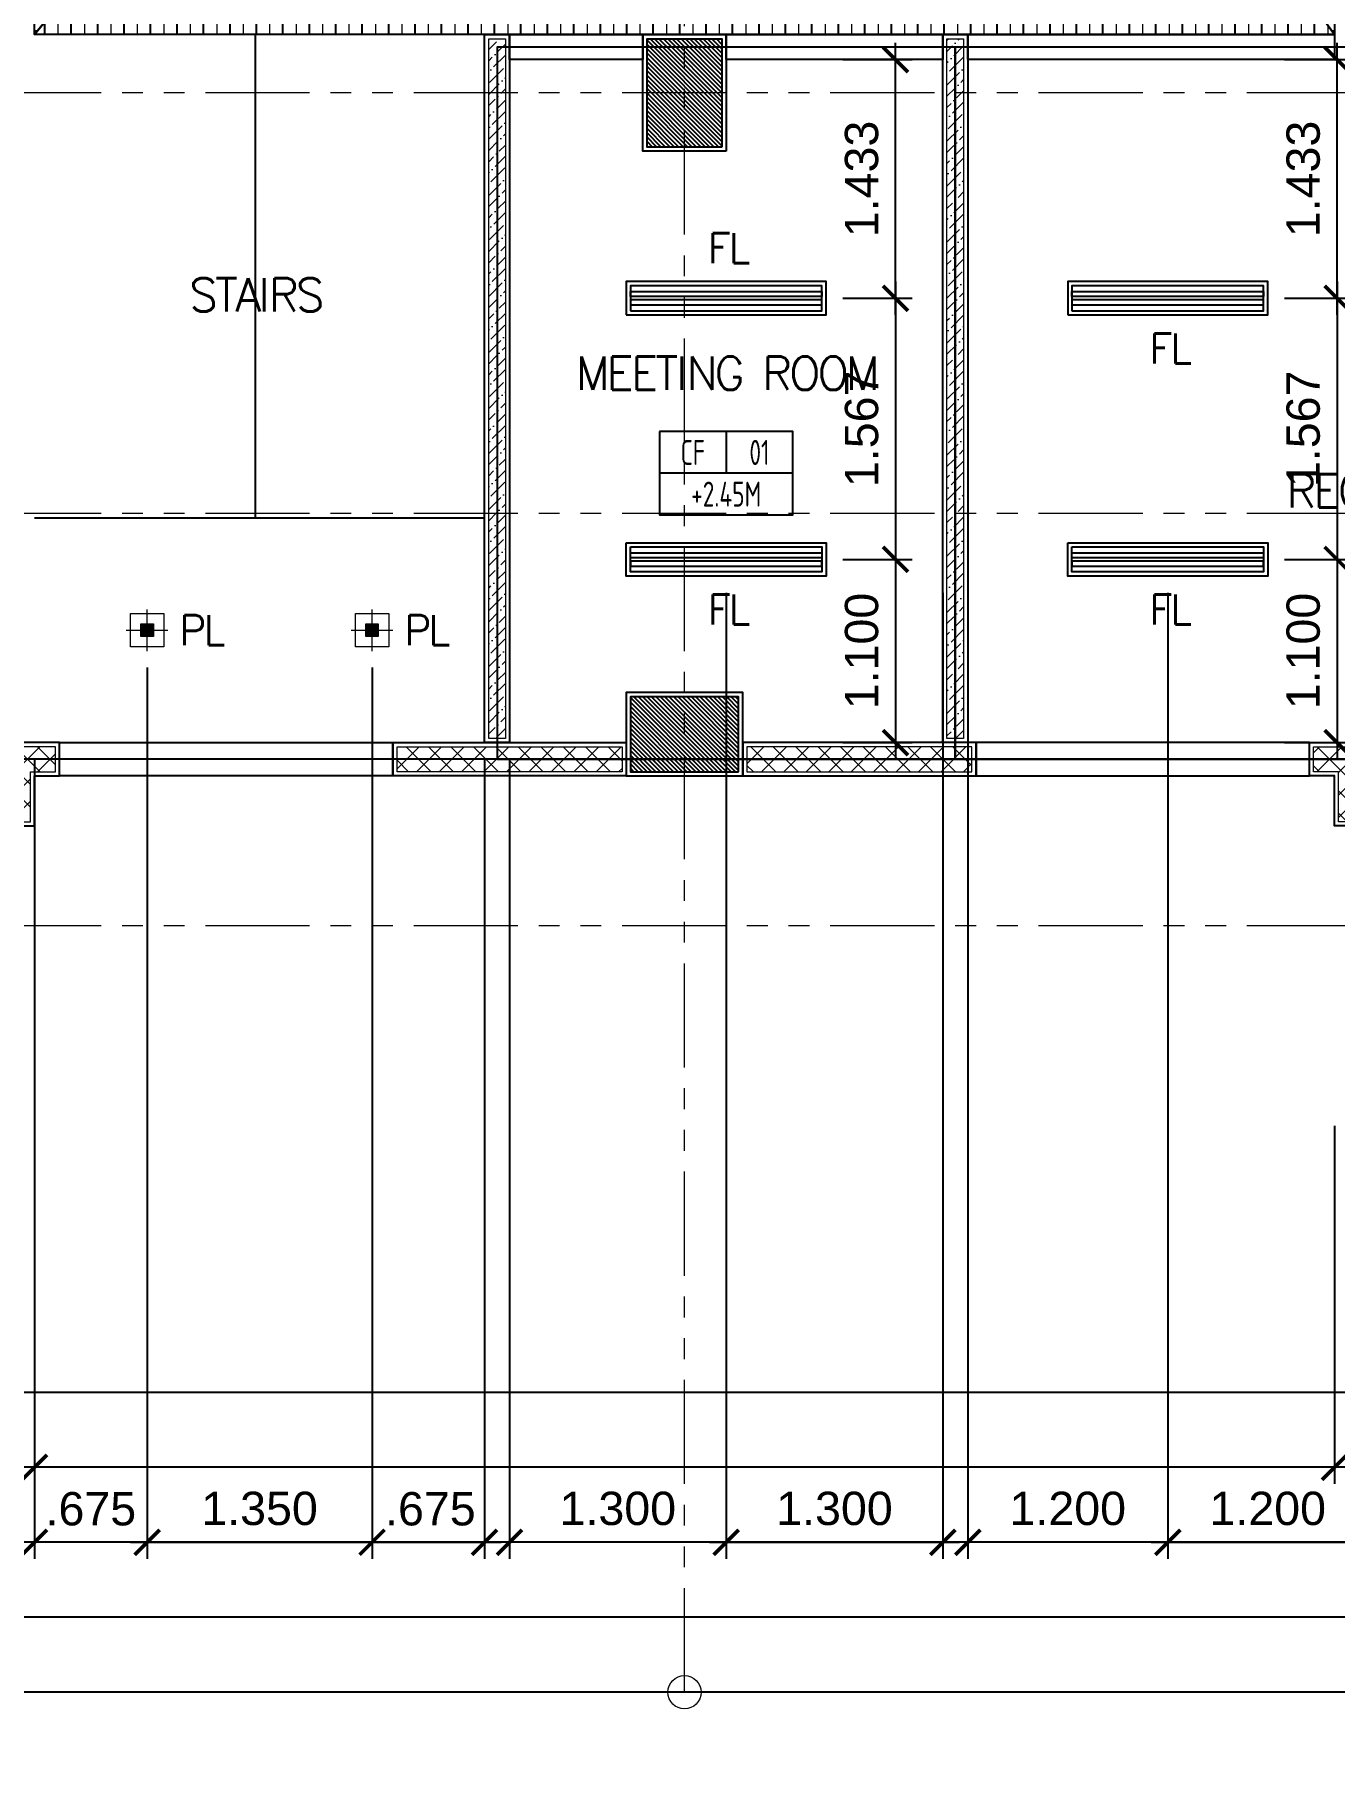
# Model space of a CAD drawing. Header units: metres. Extents: x -12400 to 1, y 0 to 106422.
# Drawn here: x -12195.21 to -12187.41, y 106331.7 to 106342.09 of the extents above; entities that cross this region are included whole.
import ezdxf
from ezdxf.enums import TextEntityAlignment as Align

# ---------------------------------------------------------------- set-up
doc = ezdxf.new("R2010")
doc.units = ezdxf.units.M
doc.header["$PDMODE"] = 35
doc.linetypes.add('PHANTOM2', pattern=[1.25, 0.625, -0.125, 0.125, -0.125, 0.125, -0.125])
for name, color, linetype, lineweight in [('A-DIM-100', 8, 'Continuous', 0), ('DIM 001', 251, 'Continuous', 13), ('FURN', 8, 'Continuous', 5), ('HATCH', 250, 'Continuous', 5), ('LF 001', 51, 'Continuous', 20)]:
    doc.layers.add(name, color=color, linetype=linetype, lineweight=lineweight)
for name, color, linetype in [('C-SCHED', 1, 'Continuous'), ('E_FIX_LIGHT1', 2, 'Continuous'), ('stone', 15, 'Continuous'), ('txt', 2, 'Continuous'), ('WALL', 7, 'Continuous')]:
    doc.layers.add(name, color=color, linetype=linetype)
doc.layers.add('GUIDELINES', color=206, linetype='Continuous', plot=False)
doc.styles.add('architxt', font='architxt.shx', dxfattribs={"width": 0.8})
doc.styles.add('DIMTXT-100', font='arial.ttf')
doc.styles.add('swis721', font='swiss.ttf')
doc.styles.add('T.25', font='romans.shx', dxfattribs={"height": 0.2})
doc.dimstyles.new('D-100', dxfattribs={"dimtxt": 0.2, "dimasz": 0.15, "dimexe": 0.1, "dimexo": 0.1, "dimgap": 0.1, "dimtad": 1, "dimdec": 3, "dimzin": 4, "dimdsep": 46, "dimtxsty": 'DIMTXT-100', "dimblk": 'ARCHTICK', "dimcen": 0.2, "dimdle": 0.1, "dimclrd": 8, "dimclre": 8, "dimclrt": 2, "dimadec": 0, "dimazin": 1, "dimtfac": 1, "dimtdec": 3, "dimtofl": 0, "dimtmove": 2, "dimatfit": 3, "dimfxl": 1, "dimarcsym": 0})
doc.dimstyles.new('DIM 200', dxfattribs={"dimtxt": 200, "dimasz": 1, "dimexe": 0, "dimexo": 40, "dimgap": 50, "dimtad": 1, "dimtoh": 1, "dimdec": 0, "dimlfac": 2, "dimtxsty": 'swis721', "dimblk": 'CIR', "dimcen": 0, "dimclrd": 155, "dimclre": 155, "dimclrt": 4, "dimadec": 0, "dimazin": 0, "dimtfac": 1, "dimtdec": 0, "dimtix": 1, "dimtmove": 1, "dimatfit": 3, "dimldrblk": 'CIR', "dimfxl": 0, "dimarcsym": 0})

# ---------------------------------------------------------------- blocks, each defined once
blk = doc.blocks.new('CIR')
at = {"color": 4}
blk.add_circle((0, 0), 50, dxfattribs=at)
blk = doc.blocks.new('A$C1B753C5A')
at = {"layer": 'WALL'}
h = blk.add_hatch(dxfattribs=at)
h.set_pattern_fill('ANSI31', color=250, scale=0.15)
h.set_pattern_definition([(45, (-1494.388102653662, 303.0677240852394), (-0.01325825214724777, 0.01325825214724777), [])])
h.paths.add_polyline_path([(0.4750000000001364, 0.6749999999999545), (0.02500000000009089, 0.6749999999999545), (0.02500000000009095, 0.02499999999997721), (0.4750000000001364, 0.02499999999997721)])
at = {"color": 7}
blk.add_lwpolyline([(0, 0), (0.5000000000002274, 0), (0.5000000000002274, 0.6999999999999318), (0, 0.6999999999999318)], close=True, dxfattribs=at)
at = {"layer": 'stone', "color": 5}
blk.add_lwpolyline([(0.02500000000009095, 0.02499999999997726), (0.4750000000001364, 0.02499999999997726), (0.4750000000001364, 0.6749999999999545), (0.02500000000009095, 0.6749999999999545)], close=True, dxfattribs=at)
blk = doc.blocks.new('COLUMNS2F')
at = {"xscale": -1}
blk.add_blockref('A$C1B753C5A', (-12149.70441529414, 106330.3999565114), dxfattribs=at)
at = {"rotation": 90}
blk.add_blockref('A$C1B753C5A', (-12149.60441529414, 106326.6499565114), dxfattribs=at)
blk = doc.blocks.new('*U1968')
at = {"layer": 'HATCH'}
h = blk.add_hatch(dxfattribs=at)
h.set_pattern_fill('ANSI37', color=256, scale=0.03, angle=-180)
h.set_pattern_definition([(225, (0.3124999999343305, 0), (0.06735192090801863, -0.06735192090801868), []), (314.9999999999999, (0.3124999999343305, 0), (0.06735192090801868, 0.06735192090801861), [])])
h.paths.add_polyline_path([(0.02500000000873115, 0.1749999999883585), (0.02500000000873115, 0.02499999999417923), (1.374999999939787, 0.02499999999417923), (1.374999999939787, 0.1749999999883585)])
blk.add_lwpolyline([(0, 0.1999999999825377), (0, 0), (1.399999999933967, 0), (1.399999999933967, 0.1999999999825377)], close=True)
blk.add_lwpolyline([(0.02500000000873115, 0.1749999999883585), (0.02500000000873115, 0.02499999999417923), (1.374999999939787, 0.02499999999417923), (1.374999999939787, 0.1749999999883585)], close=True, dxfattribs=at)
blk = doc.blocks.new('*U1740')
at = {"layer": 'HATCH'}
h = blk.add_hatch(dxfattribs=at)
h.set_pattern_fill('ANSI36', color=256, scale=0.015)
h.set_pattern_definition([(45, (12095.52419102845, -106406.7665946045), (0.025256970340507, 0.09260889124852564), [0.1190625, -0.0238125, 0, -0.0238125])])
h.paths.add_polyline_path([(0.0249999999996362, 0.1249999999854481), (0.02499999999963665, 0.02499999999417923), (4.224999999947385, 0.02499999999417923), (4.224999999947385, 0.1249999999854481)])
at = {"color": 4}
blk.add_lwpolyline([(4.249999999947021, 0), (4.249999999947021, 0.1499999999796273), (0, 0.1499999999796273), (0, 0)], close=True, dxfattribs=at)
at = {"layer": 'HATCH'}
blk.add_lwpolyline([(4.224999999947385, 0.02499999999417923), (4.224999999947385, 0.1249999999854481), (0.0249999999996362, 0.1249999999854481), (0.0249999999996362, 0.02499999999417923)], close=True, dxfattribs=at)
blk = doc.blocks.new('A$C7ed75b16')
at = {"layer": 'HATCH'}
h = blk.add_hatch(dxfattribs=at)
h.set_pattern_fill('ANSI37', color=256, scale=0.03)
h.set_pattern_definition([(45, (12161.35441529413, -106386.5702236537), (-0.06735192090801866, 0.06735192090801866), []), (135, (12161.35441529413, -106386.5702236537), (-0.06735192090801866, -0.06735192090801864), [])])
h.paths.add_polyline_path([(10.3250000000553, 2.025000000023283), (10.3250000000553, 2.175000000032014), (10.02499999998872, 2.17500000014843), (10.02499999998872, 1.725000000020373), (10.17500000000109, 1.725000000020373), (10.17500000000109, 2.025000000139698)])
h = blk.add_hatch(dxfattribs=at)
h.set_pattern_fill('ANSI37', color=256, scale=0.03)
h.set_pattern_definition([(45, (12161.35441529407, -106386.5702236537), (-0.06735192090801866, 0.06735192090801866), []), (135, (12161.35441529407, -106386.5702236537), (-0.06735192090801866, -0.06735192090801864), [])])
h.paths.add_polyline_path([(17.87499999986903, 2.025000000023283), (17.87499999986903, 2.175000000032014), (18.17499999993561, 2.17500000014843), (18.17499999993561, 1.725000000020373), (18.02499999992324, 1.725000000020373), (18.02499999992324, 2.025000000139698)])
at = {"color": 8}
for points in [[(11.75000000001637, 8.35000000000582), (10.20000000000982, 6.44999999999709), (10.20000000000982, 14.25), (11.75000000001455, 12.70000000001164)], [(17.99999999998363, 14.24999999998545), (17.99999999998363, 6.44999999999709), (16.64999999999236, 8.30000000000291), (16.65000000016516, 12.74999999989814)], [(16.64999999999236, 8.30000000000291), (17.99999999999636, 6.44999999999709), (10.20000000000982, 6.44999999999709), (11.75000000001637, 8.35000000000582), (13.64999999999236, 8.35000000000582), (13.64999999999236, 8.30000000000291)]]:
    blk.add_lwpolyline(points, close=True, dxfattribs=at)
for points in [[(11.52499999996689, 3.550000000017462), (11.52499999996689, 6.449999999982538)], [(10.20000000000073, 3.550000000017462), (12.89999999997963, 3.550000000017462)]]:
    blk.add_lwpolyline(points, dxfattribs=at)
at = {"color": 1}
for points in [[(13.04975192205529, 6.450000000011642), (13.85000000000036, 6.450000000011642), (13.85000000000036, 6.300000000017462), (13.04975192205529, 6.300000000017462)], [(14.34975192204547, 6.450000000011642), (15.65012403898072, 6.450000000011642), (15.65012403898072, 6.300000000017462), (14.34975192204547, 6.300000000017462)], [(15.79987596100545, 6.450000000011642), (18, 6.450000000011642), (18, 6.300000000017462), (15.79987596100545, 6.300000000017462)], [(10.35000000004948, 2.200000000026193), (12.35000000001128, 2.200000000026193), (12.35000000001128, 2.00000000007276), (10.35000000004948, 2.00000000007276)], [(17.84999999987485, 2.200000000026193), (15.84999999998945, 2.200000000026193), (15.84999999998945, 2.00000000007276), (17.84999999987485, 2.00000000007276)]]:
    blk.add_lwpolyline(points, close=True, dxfattribs=at)
for points in [[(10.35000000004948, 2.000000000029104), (10.35000000004948, 2.200000000026193), (9.999999999994543, 2.200000000142609), (9.999999999994543, 1.700000000026193), (10.19999999999527, 1.700000000026193), (10.19999999999527, 2.000000000145519)], [(17.84999999987485, 2.000000000029104), (17.84999999987485, 2.200000000026193), (18.19999999992979, 2.200000000142609), (18.19999999992979, 1.700000000026193), (17.99999999992906, 1.700000000026193), (17.99999999992906, 2.000000000145519)]]:
    blk.add_lwpolyline(points, close=True)
at = {"layer": 'GUIDELINES'}
for points in [[(1.100000000000364, 19.60000000002037), (10.10000000000036, 19.60000000002037), (10.10000000000036, 18.90000000002328), (18.10000000000036, 18.90000000002328), (18.10000000000036, 19.60000000002037), (27.10000000000036, 19.60000000002037), (27.10000000000036, 1.100000000020373), (18.10000000000036, 1.100000000020373), (18.10000000000036, 2.100000000136788), (10.10000000000036, 2.100000000136788), (10.10000000000036, 1.100000000020373), (1.100000000000364, 1.100000000020373)], [(12.97500000002037, 2.100000000020373), (15.72499999999309, 2.100000000020373), (15.72499999999309, 6.375000000014552), (12.97500000002037, 6.375000000014552)], [(18.10000000000036, 2.100000000020373), (18.10000000000036, 1.100000000020373), (22.59999999999854, 1.100000000020373), (22.59999999999854, 5.825000000026193), (18.07500000000073, 5.825000000026193), (18.07500000000073, 6.375000000014552), (15.72499999999309, 6.375000000014552), (15.72499999999309, 2.100000000020373)]]:
    blk.add_lwpolyline(points, close=True, dxfattribs=at)
at = {"layer": 'HATCH'}
for points in [[(10.3250000000553, 2.025000000023283), (10.3250000000553, 2.175000000032014), (10.02499999998872, 2.17500000014843), (10.02499999998872, 1.725000000020373), (10.17500000000109, 1.725000000020373), (10.17500000000109, 2.025000000139698)], [(17.87499999986903, 2.025000000023283), (17.87499999986903, 2.175000000032014), (18.17499999993561, 2.17500000014843), (18.17499999993561, 1.725000000020373), (18.02499999992324, 1.725000000020373), (18.02499999992324, 2.025000000139698)]]:
    blk.add_lwpolyline(points, close=True, dxfattribs=at)
blk.add_blockref('COLUMNS2F', (12164.05441529414, -106324.6499565114))
at = {"xscale": -1}
for name, p, rotation in [('*U1740', (12.90000000003056, 2.200000000055297), 270), ('*U1740', (15.65012403898072, 2.200000000040745), 270), ('*U1968', (12.35000000001128, 2.200000000055297), 180)]:
    blk.add_blockref(name, p, dxfattribs=dict(at, rotation=rotation))
at = {"rotation": 180}
blk.add_blockref('*U1968', (15.84999999998945, 2.200000000055297), dxfattribs=at)
blk = doc.blocks.new('*U1961')
at = {"layer": 'LF 001', "lineweight": 20, "ltscale": 1500}
blk.add_hatch(color=256, dxfattribs=at).paths.add_polyline_path([(-0.03750000000002274, 0.03750000000005482), (0.03749999999990905, 0.03750000000005482), (0.03749999999990905, -0.03750000000021803), (-0.03750000000002274, -0.03750000000021803)])
at = {"layer": 'LF 001', "color": 76, "lineweight": 18, "ltscale": 1500}
for points in [[(0, 0.1250000000001458), (0, -0.125000000000309)], [(-0.1250000000002274, 1.457653442393791e-13), (0.1250000000002274, 1.457653442393791e-13)]]:
    blk.add_lwpolyline(points, dxfattribs=at)
at = {"layer": 'LF 001', "ltscale": 1500}
blk.add_lwpolyline([(-0.1000000000000227, 0.1000000000000548), (0.09999999999990905, 0.1000000000000548), (0.09999999999990905, -0.100000000000218), (-0.1000000000000227, -0.100000000000218)], close=True, dxfattribs=at)
at = {"layer": 'LF 001', "lineweight": 20, "ltscale": 1500}
blk.add_lwpolyline([(-0.03750000000002274, 0.03750000000005482), (0.03749999999990905, 0.03750000000005482), (0.03749999999990905, -0.03750000000021803), (-0.03750000000002274, -0.03750000000021803)], close=True, dxfattribs=at)
blk = doc.blocks.new('LEDPENDANTLT')
at = {"color": 1}
for points in [[(0, 0.1999999999970896), (1.200000000000728, 0.1999999999970896), (1.200000000000728, 0), (0, 0)], [(0.02499999999417923, 0.1750000000029104), (1.175000000006548, 0.1750000000029104), (1.175000000006548, 0.02499999999417923), (0.02499999999417923, 0.02499999999417923)]]:
    blk.add_lwpolyline(points, close=True, dxfattribs=at)
at = {"color": 2}
for points in [[(1.174999999995634, 0.1100000000005821), (0.02499999999417923, 0.1100000000005821), (0.02499999999417923, 0.1399999999994179), (1.174999999995634, 0.1399999999994179)], [(1.174999999995634, 0.09000000001105946), (0.02499999999417923, 0.09000000001105946), (0.02499999999417923, 0.06000000001222361), (1.174999999995634, 0.06000000001222361)]]:
    blk.add_lwpolyline(points, close=True, dxfattribs=at)
blk = doc.blocks.new('A$Cc2b2540e')
h = blk.add_hatch()
h.set_pattern_fill('ANSI31', color=8, scale=0.05, angle=135)
h.set_pattern_definition([(180, (12033.15181680092, -106307.6434601385), (-1.387778780781446e-17, -0.15875), [])])
h.paths.add_polyline_path([(17.99999999998363, 14.24999999998545), (16.65000000016516, 12.74999999989814), (16.64999999999236, 8.30000000000291), (17.99999999998363, 6.44999999999709)])
h.paths.add_polyline_path([(11.75000000001455, 12.70000000001164), (10.20000000000982, 14.25), (10.20000000000982, 6.44999999999709), (11.75000000001637, 8.35000000000582)])
h = blk.add_hatch()
h.set_pattern_fill('ANSI31', color=8, scale=0.05, angle=45)
h.set_pattern_definition([(90, (12032.95574330084, -106307.6434601385), (-0.15875, 0), [])])
h.paths.add_polyline_path([(16.65000000016153, 8.30000000000291), (13.65000000016153, 8.30000000000291), (13.65000000016153, 8.35000000000582), (11.75000000018554, 8.35000000000582), (10.20000000017899, 6.44999999999709), (18.00000000016553, 6.44999999999709)])
at = {"xscale": -1, "rotation": 180}
for p in [(13.75006201949509, 4.967147758841747), (16.40006201944379, 4.967147758841747)]:
    blk.add_blockref('LEDPENDANTLT', p, dxfattribs=at)
for p in [(13.75006201949509, 3.200000000011642), (16.40006201944379, 3.200000000011642)]:
    blk.add_blockref('LEDPENDANTLT', p)
at = {"layer": 'E_FIX_LIGHT1', "rotation": 90}
for p in [(10.87499999997453, 2.875000000014552), (12.22499999997672, 2.875000000014552)]:
    blk.add_blockref('*U1961', p, dxfattribs=at)
at = {"layer": 'txt', "color": 6, "linetype": 'Continuous', "char_height": 0.18, "attachment_point": 5, "style": 'T.25'}
for s, insert in [('{\\T0.9;FL}', (14.36135595997621, 5.1687799768697)), ('{\\T0.9;FL}', (17.01135595992491, 4.565515540831257)), ('{\\T0.9;FL}', (14.36135595997621, 2.99836778199824)), ('{\\T0.9;FL}', (17.01135595992491, 2.99836778199824)), ('{\\T0.9;PL}', (11.19999999997526, 2.875)), ('{\\T0.9;PL}', (12.54999999997744, 2.875))]:
    blk.add_mtext_dynamic_manual_height_columns(s, width=0.6453045245441018, gutter_width=0.001, heights=[0], dxfattribs=dict(at, insert=insert))
blk = doc.blocks.new('_ArchTick')
at = {"color": 0, "linetype": 'ByBlock', "const_width": 0.15}
blk.add_lwpolyline([(-0.5, -0.5), (0.5, 0.5)], dxfattribs=at)
blk = doc.blocks.new('*D1173')
at = {"layer": 'DEFPOINTS', "color": 0, "transparency": 16777216}
for p in [(-12189.61284388676, 106338.8365394432), (-12188.41290590627, 106338.8365394432), (-12189.61284388676, 106333.0365394432)]:
    blk.add_point(p, dxfattribs=at)
at = {"layer": 'DIM 001', "color": 8, "lineweight": -2, "transparency": 16777216}
for p, q in [((-12189.61284388676, 106338.7365394432), (-12189.61284388676, 106332.9365394432)), ((-12188.41290590627, 106338.7365394432), (-12188.41290590627, 106332.9365394432)), ((-12188.31290590627, 106333.0365394432), (-12189.71284388676, 106333.0365394432))]:
    blk.add_line(p, q, dxfattribs=at)
at = {"layer": 'DIM 001', "color": 8, "lineweight": -2, "transparency": 16777216, "xscale": 0.15, "yscale": 0.15, "zscale": 0.15, "rotation": 180}
blk.add_blockref('_ArchTick', (-12189.61284388676, 106333.0365394432), dxfattribs=at)
at = {"layer": 'DIM 001', "color": 8, "lineweight": -2, "transparency": 16777216, "xscale": 0.15, "yscale": 0.15, "zscale": 0.15}
blk.add_blockref('_ArchTick', (-12188.41290590627, 106333.0365394432), dxfattribs=at)
at = {"layer": 'DIM 001', "color": 2, "transparency": 16777216, "insert": (-12189.01287489652, 106333.2386540408), "char_height": 0.2, "attachment_point": 5, "style": 'DIMTXT-100'}
blk.add_mtext('1.200', dxfattribs=at)
blk = doc.blocks.new('*D1174')
at = {"layer": 'DEFPOINTS', "color": 0, "transparency": 16777216}
for p in [(-12188.41290590627, 106338.8365394432), (-12187.21296792579, 106337.8365394433), (-12187.21296792579, 106333.0365394432)]:
    blk.add_point(p, dxfattribs=at)
at = {"layer": 'DIM 001', "color": 8, "lineweight": -2, "transparency": 16777216}
for p, q in [((-12188.41290590627, 106338.7365394432), (-12188.41290590627, 106332.9365394432)), ((-12187.21296792579, 106337.7365394433), (-12187.21296792579, 106332.9365394432)), ((-12188.51290590627, 106333.0365394432), (-12187.11296792579, 106333.0365394432))]:
    blk.add_line(p, q, dxfattribs=at)
at = {"layer": 'DIM 001', "color": 8, "lineweight": -2, "transparency": 16777216, "xscale": 0.15, "yscale": 0.15, "zscale": 0.15, "rotation": 180}
blk.add_blockref('_ArchTick', (-12188.41290590627, 106333.0365394432), dxfattribs=at)
at = {"layer": 'DIM 001', "color": 8, "lineweight": -2, "transparency": 16777216, "xscale": 0.15, "yscale": 0.15, "zscale": 0.15}
blk.add_blockref('_ArchTick', (-12187.21296792579, 106333.0365394432), dxfattribs=at)
at = {"layer": 'DIM 001', "color": 2, "transparency": 16777216, "insert": (-12187.81293691603, 106333.2386540408), "char_height": 0.2, "attachment_point": 5, "style": 'DIMTXT-100'}
blk.add_mtext('1.200', dxfattribs=at)
blk = doc.blocks.new('*D1178')
at = {"layer": 'DEFPOINTS', "color": 0, "transparency": 16777216}
for p in [(-12185.81296792572, 106336.1091447575), (-12187.41296792572, 106335.6365394432), (-12187.41296792572, 106333.4865394432)]:
    blk.add_point(p, dxfattribs=at)
at = {"layer": 'DIM 001', "color": 8, "lineweight": -2, "transparency": 16777216}
for p, q in [((-12185.81296792572, 106336.0091447575), (-12185.81296792572, 106333.3865394432)), ((-12187.41296792572, 106335.5365394432), (-12187.41296792572, 106333.3865394432)), ((-12185.71296792572, 106333.4865394432), (-12187.51296792572, 106333.4865394432))]:
    blk.add_line(p, q, dxfattribs=at)
at = {"layer": 'DIM 001', "color": 8, "lineweight": -2, "transparency": 16777216, "xscale": 0.15, "yscale": 0.15, "zscale": 0.15, "rotation": 180}
blk.add_blockref('_ArchTick', (-12187.41296792572, 106333.4865394432), dxfattribs=at)
at = {"layer": 'DIM 001', "color": 8, "lineweight": -2, "transparency": 16777216, "xscale": 0.15, "yscale": 0.15, "zscale": 0.15}
blk.add_blockref('_ArchTick', (-12185.81296792572, 106333.4865394432), dxfattribs=at)
at = {"layer": 'DIM 001', "color": 2, "transparency": 16777216, "insert": (-12186.61296792572, 106333.6886540408), "char_height": 0.2, "attachment_point": 5, "style": 'DIMTXT-100'}
blk.add_mtext('1.600', dxfattribs=at)
blk = doc.blocks.new('*D1179')
at = {"layer": 'DEFPOINTS', "color": 0, "transparency": 16777216}
for p in [(-12191.06290590622, 106338.8365394432), (-12189.76284388674, 106338.8365394432), (-12189.76284388674, 106333.0365394432)]:
    blk.add_point(p, dxfattribs=at)
at = {"layer": 'DIM 001', "color": 8, "lineweight": -2, "transparency": 16777216}
for p, q in [((-12191.06290590622, 106338.7365394432), (-12191.06290590622, 106332.9365394432)), ((-12189.76284388674, 106338.7365394432), (-12189.76284388674, 106332.9365394432)), ((-12191.16290590622, 106333.0365394432), (-12189.66284388674, 106333.0365394432))]:
    blk.add_line(p, q, dxfattribs=at)
at = {"layer": 'DIM 001', "color": 8, "lineweight": -2, "transparency": 16777216, "xscale": 0.15, "yscale": 0.15, "zscale": 0.15, "rotation": 180}
blk.add_blockref('_ArchTick', (-12191.06290590622, 106333.0365394432), dxfattribs=at)
at = {"layer": 'DIM 001', "color": 8, "lineweight": -2, "transparency": 16777216, "xscale": 0.15, "yscale": 0.15, "zscale": 0.15}
blk.add_blockref('_ArchTick', (-12189.76284388674, 106333.0365394432), dxfattribs=at)
at = {"layer": 'DIM 001', "color": 2, "transparency": 16777216, "insert": (-12190.41287489648, 106333.2387222536), "char_height": 0.2, "attachment_point": 5, "style": 'DIMTXT-100'}
blk.add_mtext('1.300', dxfattribs=at)
blk = doc.blocks.new('*D1180')
at = {"layer": 'DEFPOINTS', "color": 0, "transparency": 16777216}
for p in [(-12191.06290590622, 106338.8365394432), (-12192.36296792571, 106337.8365394432), (-12192.36296792571, 106333.0365394432)]:
    blk.add_point(p, dxfattribs=at)
at = {"layer": 'DIM 001', "color": 8, "lineweight": -2, "transparency": 16777216}
for p, q in [((-12191.06290590622, 106338.7365394432), (-12191.06290590622, 106332.9365394432)), ((-12192.36296792571, 106337.7365394432), (-12192.36296792571, 106332.9365394432)), ((-12190.96290590622, 106333.0365394432), (-12192.46296792571, 106333.0365394432))]:
    blk.add_line(p, q, dxfattribs=at)
at = {"layer": 'DIM 001', "color": 8, "lineweight": -2, "transparency": 16777216, "xscale": 0.15, "yscale": 0.15, "zscale": 0.15, "rotation": 180}
blk.add_blockref('_ArchTick', (-12192.36296792571, 106333.0365394432), dxfattribs=at)
at = {"layer": 'DIM 001', "color": 8, "lineweight": -2, "transparency": 16777216, "xscale": 0.15, "yscale": 0.15, "zscale": 0.15}
blk.add_blockref('_ArchTick', (-12191.06290590622, 106333.0365394432), dxfattribs=at)
at = {"layer": 'DIM 001', "color": 2, "transparency": 16777216, "insert": (-12191.71293691597, 106333.2387222536), "char_height": 0.2, "attachment_point": 5, "style": 'DIMTXT-100'}
blk.add_mtext('1.300', dxfattribs=at)
blk = doc.blocks.new('*D1181')
at = {"layer": 'DEFPOINTS', "color": 0, "transparency": 16777216}
for p in [(-12194.53796792574, 106338.3865394432), (-12193.18796792574, 106338.3865394432), (-12193.18796792574, 106333.0365394432)]:
    blk.add_point(p, dxfattribs=at)
at = {"layer": 'DIM 001', "color": 8, "lineweight": -2, "transparency": 16777216}
for p, q in [((-12194.53796792574, 106338.2865394432), (-12194.53796792574, 106332.9365394432)), ((-12193.18796792574, 106338.2865394432), (-12193.18796792574, 106332.9365394432)), ((-12194.63796792574, 106333.0365394432), (-12193.08796792574, 106333.0365394432))]:
    blk.add_line(p, q, dxfattribs=at)
at = {"layer": 'DIM 001', "color": 8, "lineweight": -2, "transparency": 16777216, "xscale": 0.15, "yscale": 0.15, "zscale": 0.15, "rotation": 180}
blk.add_blockref('_ArchTick', (-12194.53796792574, 106333.0365394432), dxfattribs=at)
at = {"layer": 'DIM 001', "color": 8, "lineweight": -2, "transparency": 16777216, "xscale": 0.15, "yscale": 0.15, "zscale": 0.15}
blk.add_blockref('_ArchTick', (-12193.18796792574, 106333.0365394432), dxfattribs=at)
at = {"layer": 'DIM 001', "color": 2, "transparency": 16777216, "insert": (-12193.86296792574, 106333.2387222536), "char_height": 0.2, "attachment_point": 5, "style": 'DIMTXT-100'}
blk.add_mtext('1.350', dxfattribs=at)
blk = doc.blocks.new('*D1182')
at = {"layer": 'DEFPOINTS', "color": 0, "transparency": 16777216}
for p in [(-12193.18796792574, 106338.3865394432), (-12192.51296792569, 106337.8365394432), (-12192.51296792569, 106333.0365394432)]:
    blk.add_point(p, dxfattribs=at)
at = {"layer": 'DIM 001', "color": 8, "lineweight": -2, "transparency": 16777216}
for p, q in [((-12193.18796792574, 106338.2865394432), (-12193.18796792574, 106332.9365394432)), ((-12192.51296792569, 106337.7365394432), (-12192.51296792569, 106332.9365394432)), ((-12193.28796792574, 106333.0365394432), (-12192.41296792569, 106333.0365394432))]:
    blk.add_line(p, q, dxfattribs=at)
at = {"layer": 'DIM 001', "color": 8, "lineweight": -2, "transparency": 16777216, "xscale": 0.15, "yscale": 0.15, "zscale": 0.15, "rotation": 180}
blk.add_blockref('_ArchTick', (-12193.18796792574, 106333.0365394432), dxfattribs=at)
at = {"layer": 'DIM 001', "color": 8, "lineweight": -2, "transparency": 16777216, "xscale": 0.15, "yscale": 0.15, "zscale": 0.15}
blk.add_blockref('_ArchTick', (-12192.51296792569, 106333.0365394432), dxfattribs=at)
at = {"layer": 'DIM 001', "color": 2, "transparency": 16777216, "insert": (-12192.83796792572, 106333.2365394432), "char_height": 0.2, "attachment_point": 5, "style": 'DIMTXT-100'}
blk.add_mtext('.675', dxfattribs=at)
blk = doc.blocks.new('*D1183')
at = {"layer": 'DEFPOINTS', "color": 0, "transparency": 16777216}
for p in [(-12194.53796792574, 106338.3865394432), (-12195.21296792572, 106337.8365394436), (-12195.21296792572, 106333.0365394432)]:
    blk.add_point(p, dxfattribs=at)
at = {"layer": 'DIM 001', "color": 8, "lineweight": -2, "transparency": 16777216}
for p, q in [((-12194.53796792574, 106338.2865394432), (-12194.53796792574, 106332.9365394432)), ((-12195.21296792572, 106337.7365394436), (-12195.21296792572, 106332.9365394432)), ((-12194.43796792574, 106333.0365394432), (-12195.31296792572, 106333.0365394432))]:
    blk.add_line(p, q, dxfattribs=at)
at = {"layer": 'DIM 001', "color": 8, "lineweight": -2, "transparency": 16777216, "xscale": 0.15, "yscale": 0.15, "zscale": 0.15, "rotation": 180}
blk.add_blockref('_ArchTick', (-12195.21296792572, 106333.0365394432), dxfattribs=at)
at = {"layer": 'DIM 001', "color": 8, "lineweight": -2, "transparency": 16777216, "xscale": 0.15, "yscale": 0.15, "zscale": 0.15}
blk.add_blockref('_ArchTick', (-12194.53796792574, 106333.0365394432), dxfattribs=at)
at = {"layer": 'DIM 001', "color": 2, "transparency": 16777216, "insert": (-12194.87546792573, 106333.2365394432), "char_height": 0.2, "attachment_point": 5, "style": 'DIMTXT-100'}
blk.add_mtext('.675', dxfattribs=at)
blk = doc.blocks.new('*D1191')
at = {"layer": 'DEFPOINTS', "color": 0, "transparency": 16777216}
for p in [(-12196.81296792572, 106336.1091447575), (-12195.21296792572, 106335.6365394432), (-12196.81296792572, 106333.4865394432)]:
    blk.add_point(p, dxfattribs=at)
at = {"layer": 'DIM 001', "color": 8, "lineweight": -2, "transparency": 16777216}
for p, q in [((-12196.81296792572, 106336.0091447575), (-12196.81296792572, 106333.3865394432)), ((-12195.21296792572, 106335.5365394432), (-12195.21296792572, 106333.3865394432)), ((-12195.11296792572, 106333.4865394432), (-12196.91296792572, 106333.4865394432))]:
    blk.add_line(p, q, dxfattribs=at)
at = {"layer": 'DIM 001', "color": 8, "lineweight": -2, "transparency": 16777216, "xscale": 0.15, "yscale": 0.15, "zscale": 0.15, "rotation": 180}
blk.add_blockref('_ArchTick', (-12196.81296792572, 106333.4865394432), dxfattribs=at)
at = {"layer": 'DIM 001', "color": 8, "lineweight": -2, "transparency": 16777216, "xscale": 0.15, "yscale": 0.15, "zscale": 0.15}
blk.add_blockref('_ArchTick', (-12195.21296792572, 106333.4865394432), dxfattribs=at)
at = {"layer": 'DIM 001', "color": 2, "transparency": 16777216, "insert": (-12196.01296792572, 106333.6886540408), "char_height": 0.2, "attachment_point": 5, "style": 'DIMTXT-100'}
blk.add_mtext('1.600', dxfattribs=at)
blk = doc.blocks.new('*D1129')
at = {"layer": 'DEFPOINTS', "color": 0, "transparency": 16777216}
for p in [(-12190.46290590623, 106340.5036872021), (-12190.46290590623, 106338.9365394433), (-12190.04713040711, 106338.9365394433)]:
    blk.add_point(p, dxfattribs=at)
at = {"layer": 'DIM 001', "color": 8, "lineweight": -2, "transparency": 16777216}
for p, q in [((-12190.04713040711, 106340.6036872021), (-12190.04713040711, 106338.8365394432)), ((-12190.36290590623, 106340.5036872021), (-12189.94713040711, 106340.5036872021)), ((-12190.36290590623, 106338.9365394433), (-12189.94713040711, 106338.9365394433))]:
    blk.add_line(p, q, dxfattribs=at)
at = {"layer": 'DIM 001', "color": 8, "lineweight": -2, "transparency": 16777216, "xscale": 0.15, "yscale": 0.15, "zscale": 0.15}
for p, rotation in [((-12190.04713040711, 106340.5036872021), 90), ((-12190.04713040711, 106338.9365394433), 270)]:
    blk.add_blockref('_ArchTick', p, dxfattribs=dict(at, rotation=rotation))
at = {"layer": 'DIM 001', "color": 2, "transparency": 16777216, "insert": (-12190.24924500463, 106339.7201133226), "char_height": 0.2, "attachment_point": 5, "rotation": 90, "style": 'DIMTXT-100'}
blk.add_mtext('1.567', dxfattribs=at)
blk = doc.blocks.new('*D1130')
at = {"layer": 'DEFPOINTS', "color": 0, "transparency": 16777216}
for p in [(-12190.46290590623, 106338.9365394432), (-12190.46290590623, 106337.8365394433), (-12190.04713040712, 106337.8365394433)]:
    blk.add_point(p, dxfattribs=at)
at = {"layer": 'DIM 001', "color": 8, "lineweight": -2, "transparency": 16777216}
for p, q in [((-12190.04713040712, 106339.0365394432), (-12190.04713040712, 106337.7365394433)), ((-12190.36290590623, 106338.9365394432), (-12189.94713040712, 106338.9365394432)), ((-12190.36290590623, 106337.8365394433), (-12189.94713040712, 106337.8365394433))]:
    blk.add_line(p, q, dxfattribs=at)
at = {"layer": 'DIM 001', "color": 8, "lineweight": -2, "transparency": 16777216, "xscale": 0.15, "yscale": 0.15, "zscale": 0.15}
for p, rotation in [((-12190.04713040712, 106338.9365394432), 90), ((-12190.04713040712, 106337.8365394433), 270)]:
    blk.add_blockref('_ArchTick', p, dxfattribs=dict(at, rotation=rotation))
at = {"layer": 'DIM 001', "color": 2, "transparency": 16777216, "insert": (-12190.24924500463, 106338.3865394432), "char_height": 0.2, "attachment_point": 5, "rotation": 90, "style": 'DIMTXT-100'}
blk.add_mtext('1.100', dxfattribs=at)
blk = doc.blocks.new('*D1131')
at = {"layer": 'DEFPOINTS', "color": 0, "transparency": 16777216}
for p in [(-12190.46290590623, 106341.9365394433), (-12190.04713040712, 106341.9365394433), (-12190.46290590623, 106340.5036872021)]:
    blk.add_point(p, dxfattribs=at)
at = {"layer": 'DIM 001', "color": 8, "lineweight": -2, "transparency": 16777216}
for p, q in [((-12190.04713040712, 106340.4036872021), (-12190.04713040712, 106342.0365394433)), ((-12190.36290590623, 106341.9365394433), (-12189.94713040712, 106341.9365394433)), ((-12190.36290590623, 106340.5036872021), (-12189.94713040712, 106340.5036872021))]:
    blk.add_line(p, q, dxfattribs=at)
at = {"layer": 'DIM 001', "color": 8, "lineweight": -2, "transparency": 16777216, "xscale": 0.15, "yscale": 0.15, "zscale": 0.15}
for p, rotation in [((-12190.04713040712, 106341.9365394433), 90), ((-12190.04713040712, 106340.5036872021), 270)]:
    blk.add_blockref('_ArchTick', p, dxfattribs=dict(at, rotation=rotation))
at = {"layer": 'DIM 001', "color": 2, "transparency": 16777216, "insert": (-12190.24931321746, 106341.2201133226), "char_height": 0.2, "attachment_point": 5, "rotation": 90, "style": 'DIMTXT-100'}
blk.add_mtext('1.433', dxfattribs=at)
blk = doc.blocks.new('*D1036')
at = {"layer": 'DEFPOINTS', "color": 0, "transparency": 16777216}
for p in [(-12187.81290590628, 106340.5036872021), (-12187.81290590628, 106338.9365394432), (-12187.39713040717, 106338.9365394432)]:
    blk.add_point(p, dxfattribs=at)
at = {"layer": 'DIM 001', "color": 8, "lineweight": -2, "transparency": 16777216}
for p, q in [((-12187.39713040717, 106340.6036872021), (-12187.39713040717, 106338.8365394432)), ((-12187.71290590628, 106340.5036872021), (-12187.29713040717, 106340.5036872021)), ((-12187.71290590628, 106338.9365394432), (-12187.29713040717, 106338.9365394432))]:
    blk.add_line(p, q, dxfattribs=at)
at = {"layer": 'DIM 001', "color": 8, "lineweight": -2, "transparency": 16777216, "xscale": 0.15, "yscale": 0.15, "zscale": 0.15}
for p, rotation in [((-12187.39713040717, 106340.5036872021), 90), ((-12187.39713040717, 106338.9365394432), 270)]:
    blk.add_blockref('_ArchTick', p, dxfattribs=dict(at, rotation=rotation))
at = {"layer": 'DIM 001', "color": 2, "transparency": 16777216, "insert": (-12187.59924500468, 106339.7201133226), "char_height": 0.2, "attachment_point": 5, "rotation": 90, "style": 'DIMTXT-100'}
blk.add_mtext('1.567', dxfattribs=at)
blk = doc.blocks.new('*D1037')
at = {"layer": 'DEFPOINTS', "color": 0, "transparency": 16777216}
for p in [(-12187.81290590628, 106338.9365394432), (-12187.81290590628, 106337.8365394433), (-12187.39713040718, 106337.8365394433)]:
    blk.add_point(p, dxfattribs=at)
at = {"layer": 'DIM 001', "color": 8, "lineweight": -2, "transparency": 16777216}
for p, q in [((-12187.39713040718, 106339.0365394432), (-12187.39713040718, 106337.7365394433)), ((-12187.71290590628, 106338.9365394432), (-12187.29713040718, 106338.9365394432)), ((-12187.71290590628, 106337.8365394433), (-12187.29713040718, 106337.8365394433))]:
    blk.add_line(p, q, dxfattribs=at)
at = {"layer": 'DIM 001', "color": 8, "lineweight": -2, "transparency": 16777216, "xscale": 0.15, "yscale": 0.15, "zscale": 0.15}
for p, rotation in [((-12187.39713040718, 106338.9365394432), 90), ((-12187.39713040718, 106337.8365394433), 270)]:
    blk.add_blockref('_ArchTick', p, dxfattribs=dict(at, rotation=rotation))
at = {"layer": 'DIM 001', "color": 2, "transparency": 16777216, "insert": (-12187.59924500469, 106338.3865394432), "char_height": 0.2, "attachment_point": 5, "rotation": 90, "style": 'DIMTXT-100'}
blk.add_mtext('1.100', dxfattribs=at)
blk = doc.blocks.new('*D1082')
at = {"layer": 'DEFPOINTS', "color": 0, "transparency": 16777216}
for p in [(-12187.81290590628, 106341.9365394433), (-12187.39713040718, 106341.9365394433), (-12187.81290590628, 106340.5036872021)]:
    blk.add_point(p, dxfattribs=at)
at = {"layer": 'DIM 001', "color": 8, "lineweight": -2, "transparency": 16777216}
for p, q in [((-12187.39713040718, 106340.4036872021), (-12187.39713040718, 106342.0365394433)), ((-12187.71290590628, 106341.9365394433), (-12187.29713040718, 106341.9365394433)), ((-12187.71290590628, 106340.5036872021), (-12187.29713040718, 106340.5036872021))]:
    blk.add_line(p, q, dxfattribs=at)
at = {"layer": 'DIM 001', "color": 8, "lineweight": -2, "transparency": 16777216, "xscale": 0.15, "yscale": 0.15, "zscale": 0.15}
for p, rotation in [((-12187.39713040718, 106341.9365394433), 90), ((-12187.39713040718, 106340.5036872021), 270)]:
    blk.add_blockref('_ArchTick', p, dxfattribs=dict(at, rotation=rotation))
at = {"layer": 'DIM 001', "color": 2, "transparency": 16777216, "insert": (-12187.59931321751, 106341.2201133226), "char_height": 0.2, "attachment_point": 5, "rotation": 90, "style": 'DIMTXT-100'}
blk.add_mtext('1.433', dxfattribs=at)
blk = doc.blocks.new('*D1524')
at = {"layer": 'DEFPOINTS', "color": 0, "transparency": 16777216}
for p in [(-12298.64187663414, 106345.9544916112), (-12298.64187663414, 106345.9544916112), (0.5999999999949068, 0.07500000001164153)]:
    blk.add_point(p, dxfattribs=at)
at = {"layer": 'DIM 001', "color": 8, "lineweight": -2, "transparency": 16777216}
for p, q in [((0.5999999999949068, 0.1750000000116415), (0.6000000000014186, 106346.0544916112)), ((0.7000000000014186, 106345.9544916112), (-12298.74187663415, 106345.9544916112))]:
    blk.add_line(p, q, dxfattribs=at)
at = {"layer": 'DIM 001', "color": 8, "lineweight": -2, "transparency": 16777216, "xscale": 0.15, "yscale": 0.15, "zscale": 0.15, "rotation": 180}
blk.add_blockref('_ArchTick', (-12298.64187663414, 106345.9544916112), dxfattribs=at)
at = {"layer": 'DIM 001', "color": 8, "lineweight": -2, "transparency": 16777216, "xscale": 0.15, "yscale": 0.15, "zscale": 0.15}
blk.add_blockref('_ArchTick', (0.6000000000014186, 106345.9544916112), dxfattribs=at)
at = {"layer": 'DIM 001', "color": 2, "transparency": 16777216, "insert": (-6149.020938317071, 106346.1566062088), "char_height": 0.2, "attachment_point": 5, "style": 'DIMTXT-100'}
blk.add_mtext('12299.242', dxfattribs=at)
blk = doc.blocks.new('GRID1')
at = {"color": 6, "linetype": 'PHANTOM2'}
for points in [[(-12147.25441529414, 106384.7702236537), (-12147.25441529414, 106412.5702236537)], [(-12130.75441529413, 106394.3702236537), (-12163.75441529414, 106394.3702236537)], [(-12130.75441529413, 106391.8452236537), (-12163.75441529414, 106391.8452236537)], [(-12130.7544152941, 106390.3702236538), (-12163.75441529411, 106390.3702236538)], [(-12130.75441529413, 106389.3702236537), (-12163.75441529414, 106389.3702236537)]]:
    blk.add_leader(points, dimstyle='DIM 200', override={"dimasz": 0.002, "dimgap": 60, "dimtad": 0}, dxfattribs=at)

msp = doc.modelspace()

# ---------------------------------------------------------------- hatches: boundary and pattern name
at = {"layer": 'HATCH'}
h = msp.add_hatch(dxfattribs=at)
h.set_pattern_fill('ANSI31', color=8, scale=0.05, angle=135)
h.set_pattern_definition([(180, (-172.2611511247978, 27.99307930472423), (-1.387778780781446e-17, -0.15875), [])])
h.paths.add_polyline_path([(-12187.41296792573, 106349.8865394432), (-12188.76296792555, 106348.3865394431), (-12188.76296792573, 106343.9365394432), (-12187.41296792573, 106342.0865394432)])
h.paths.add_polyline_path([(-12193.6629679257, 106348.3365394432), (-12195.21296792571, 106349.8865394432), (-12195.21296792571, 106342.0865394432), (-12193.6629679257, 106343.9865394432)])
h = msp.add_hatch(dxfattribs=at)
h.set_pattern_fill('ANSI31', color=8, scale=0.05, angle=45)
h.set_pattern_definition([(90, (-172.4572246248754, 27.99307930472423), (-0.15875, 0), [])])
h.paths.add_polyline_path([(-12188.76296792556, 106343.9365394432), (-12191.76296792556, 106343.9365394432), (-12191.76296792556, 106343.9865394432), (-12193.66296792553, 106343.9865394432), (-12195.21296792554, 106342.0865394432), (-12187.41296792555, 106342.0865394432)])

# ---------------------------------------------------------------- linework, layer by layer
at = {"layer": 'C-SCHED'}
for p, q in [((-12191.06290590622, 106339.703687202), (-12191.06290590622, 106339.453687202)), ((-12190.66290590622, 106339.453687202), (-12191.46290590622, 106339.453687202))]:
    msp.add_line(p, q, dxfattribs=at)
msp.add_lwpolyline([(-12191.46290590622, 106339.703687202), (-12191.46290590622, 106339.203687202), (-12190.66290590622, 106339.203687202), (-12190.66290590622, 106339.703687202)], close=True, dxfattribs=at)
at = {"layer": 'GUIDELINES'}
for points in [[(-12207.81296792572, 106359.9365394432), (-12174.81296792571, 106359.9365394432), (-12174.81296792571, 106332.1365394432), (-12207.81296792572, 106332.1365394432)], [(-12207.36296792572, 106359.4865394432), (-12175.26296792572, 106359.4865394432), (-12175.26296792572, 106332.5865394432), (-12207.36296792572, 106332.5865394432)], [(-12206.91296792572, 106359.0365394432), (-12175.71296792572, 106359.0365394432), (-12175.71296792572, 106333.0365394432), (-12206.91296792572, 106333.0365394432)], [(-12206.46296792572, 106358.5865394432), (-12176.16296792572, 106358.5865394432), (-12176.16296792572, 106333.4865394432), (-12206.46296792572, 106333.4865394432)], [(-12206.46296792572, 106358.5865394432), (-12176.16296792572, 106358.5865394432), (-12176.16296792572, 106333.4865394432), (-12206.46296792572, 106333.4865394432)], [(-12206.01296792572, 106358.1365394432), (-12176.61296792572, 106358.1365394432), (-12176.61296792572, 106333.9365394432), (-12206.01296792572, 106333.9365394432)]]:
    msp.add_lwpolyline(points, close=True, dxfattribs=at)

# ---------------------------------------------------------------- block references
at = {"color": 1}
msp.add_blockref('A$C7ed75b16', (-12205.41296792572, 106335.6365394432), dxfattribs=at)
msp.add_blockref('A$Cc2b2540e', (-12205.41296792572, 106335.6365394432))
at = {"layer": 'A-DIM-100'}
msp.add_blockref('GRID1', (-44.05855263158082, -52.63368421052292), dxfattribs=at)
at = {"layer": 'E_FIX_LIGHT1', "rotation": 90}
for p in [(-12194.53796792574, 106338.5115394432), (-12193.18796792574, 106338.5115394432)]:
    msp.add_blockref('*U1961', p, dxfattribs=at)
at = {"layer": 'FURN', "xscale": -1, "rotation": 180}
for p in [(-12191.66290590622, 106340.603687202), (-12189.01290590627, 106340.603687202)]:
    msp.add_blockref('LEDPENDANTLT', p, dxfattribs=at)
at = {"layer": 'FURN'}
for p in [(-12191.66290590622, 106338.8365394432), (-12189.01290590627, 106338.8365394432)]:
    msp.add_blockref('LEDPENDANTLT', p, dxfattribs=at)

# ---------------------------------------------------------------- texts
at = {"linetype": 'Continuous', "char_height": 0.2, "attachment_point": 5, "style": 'T.25'}
for s, width, insert in [('{\\T0.9;\\C3;STAIRS}', 2.098464462692121, (-12193.88796792575, 106340.5240394431)), ('{\\T0.9;\\C3;MEETING ROOM}', 1.821704726335795, (-12191.06290590622, 106340.053687202)), ('{\\T0.9;\\C3;REGIONAL BIDS AND AWARDS COMMITTEE UNIT\\P(RO)}', 3.950410559657669, (-12185.96911643332, 106338.9809092767))]:
    msp.add_mtext_dynamic_manual_height_columns(s, width=width, gutter_width=0.001, heights=[0], dxfattribs=dict(at, insert=insert))
at = {"layer": 'C-SCHED', "color": 2, "style": 'architxt', "width": 0.8}
msp.add_text('CF', height=0.15, dxfattribs=at).set_placement((-12191.26290590622, 106339.5033284617), align=Align.CENTER)
for tag, p in [('01', (-12190.86290590622, 106339.5033284617)), ('+2.45M', (-12191.06290645758, 106339.2533271206))]:
    msp.add_attdef(tag, text='-', height=0.15, dxfattribs=at).set_placement(p, align=Align.CENTER)

# ---------------------------------------------------------------- dimensions: what is measured, and where the dimension line sits
at = {"layer": 'DIM 001'}
for base, p1, p2, picture, middle in [((-12298.64187663414, 106345.9544916112), (0.5999999999949068, 0.07500000001164153), (-12298.64187663414, 106345.9544916112), '*D1524', (-6149.020938317071, 106346.1566062088)), ((-12192.36296792571, 106333.0365394432), (-12191.06290590622, 106338.8365394432), (-12192.36296792571, 106337.8365394432), '*D1180', (-12191.71293691597, 106333.2387222536)), ((-12189.76284388674, 106333.0365394432), (-12191.06290590622, 106338.8365394432), (-12189.76284388674, 106338.8365394432), '*D1179', (-12190.41287489648, 106333.2387222536)), ((-12189.61284388676, 106333.0365394432), (-12188.41290590627, 106338.8365394432), (-12189.61284388676, 106338.8365394432), '*D1173', (-12189.01287489652, 106333.2386540408)), ((-12187.21296792579, 106333.0365394432), (-12188.41290590627, 106338.8365394432), (-12187.21296792579, 106337.8365394433), '*D1174', (-12187.81293691603, 106333.2386540408)), ((-12193.18796792574, 106333.0365394432), (-12194.53796792574, 106338.3865394432), (-12193.18796792574, 106338.3865394432), '*D1181', (-12193.86296792574, 106333.2387222536)), ((-12196.81296792572, 106333.4865394432), (-12195.21296792572, 106335.6365394432), (-12196.81296792572, 106336.1091447575), '*D1191', (-12196.01296792572, 106333.6886540408)), ((-12187.41296792572, 106333.4865394432), (-12185.81296792572, 106336.1091447575), (-12187.41296792572, 106335.6365394432), '*D1178', (-12186.61296792572, 106333.6886540408))]:
    dim = msp.add_linear_dim(base=base, p1=p1, p2=p2, dimstyle='D-100', dxfattribs=at)
    dim.commit()
    dim.dimension.update_dxf_attribs({"geometry": picture, "text_midpoint": middle})
for base, p1, p2, picture, middle in [((-12190.04713040712, 106341.9365394433), (-12190.46290590622, 106340.503687202), (-12190.46290590622, 106341.9365394432), '*D1131', (-12190.24931321746, 106341.2201133226)), ((-12187.39713040718, 106341.9365394433), (-12187.81290590627, 106340.503687202), (-12187.81290590627, 106341.9365394432), '*D1082', (-12187.59931321751, 106341.2201133226)), ((-12190.04713040711, 106338.9365394433), (-12190.46290590622, 106340.503687202), (-12190.46290590622, 106338.9365394432), '*D1129', (-12190.24924500463, 106339.7201133226)), ((-12187.39713040717, 106338.9365394432), (-12187.81290590627, 106340.503687202), (-12187.81290590627, 106338.9365394432), '*D1036', (-12187.59924500468, 106339.7201133226)), ((-12190.04713040712, 106337.8365394433), (-12190.46290590622, 106338.9365394432), (-12190.46290590622, 106337.8365394432), '*D1130', (-12190.24924500463, 106338.3865394432)), ((-12187.39713040718, 106337.8365394433), (-12187.81290590627, 106338.9365394432), (-12187.81290590627, 106337.8365394432), '*D1037', (-12187.59924500469, 106338.3865394432))]:
    dim = msp.add_linear_dim(base=base, p1=p1, p2=p2, angle=90, dimstyle='D-100', dxfattribs=at)
    dim.commit()
    dim.dimension.update_dxf_attribs({"geometry": picture, "text_midpoint": middle})
for base, p1, p2, picture, middle in [((-12195.21296792572, 106333.0365394432), (-12194.53796792574, 106338.3865394432), (-12195.21296792572, 106337.8365394436), '*D1183', (-12194.87546792573, 106333.2365394432)), ((-12192.51296792569, 106333.0365394432), (-12193.18796792574, 106338.3865394432), (-12192.51296792569, 106337.8365394432), '*D1182', (-12192.83796792572, 106333.2365394432))]:
    dim = msp.add_linear_dim(base=base, p1=p1, p2=p2, dimstyle='D-100', dxfattribs=at)
    dim.commit()
    dim.dimension.update_dxf_attribs({"geometry": picture, "text_midpoint": middle, "dimtype": 160})

doc.saveas('drawing.dxf')
